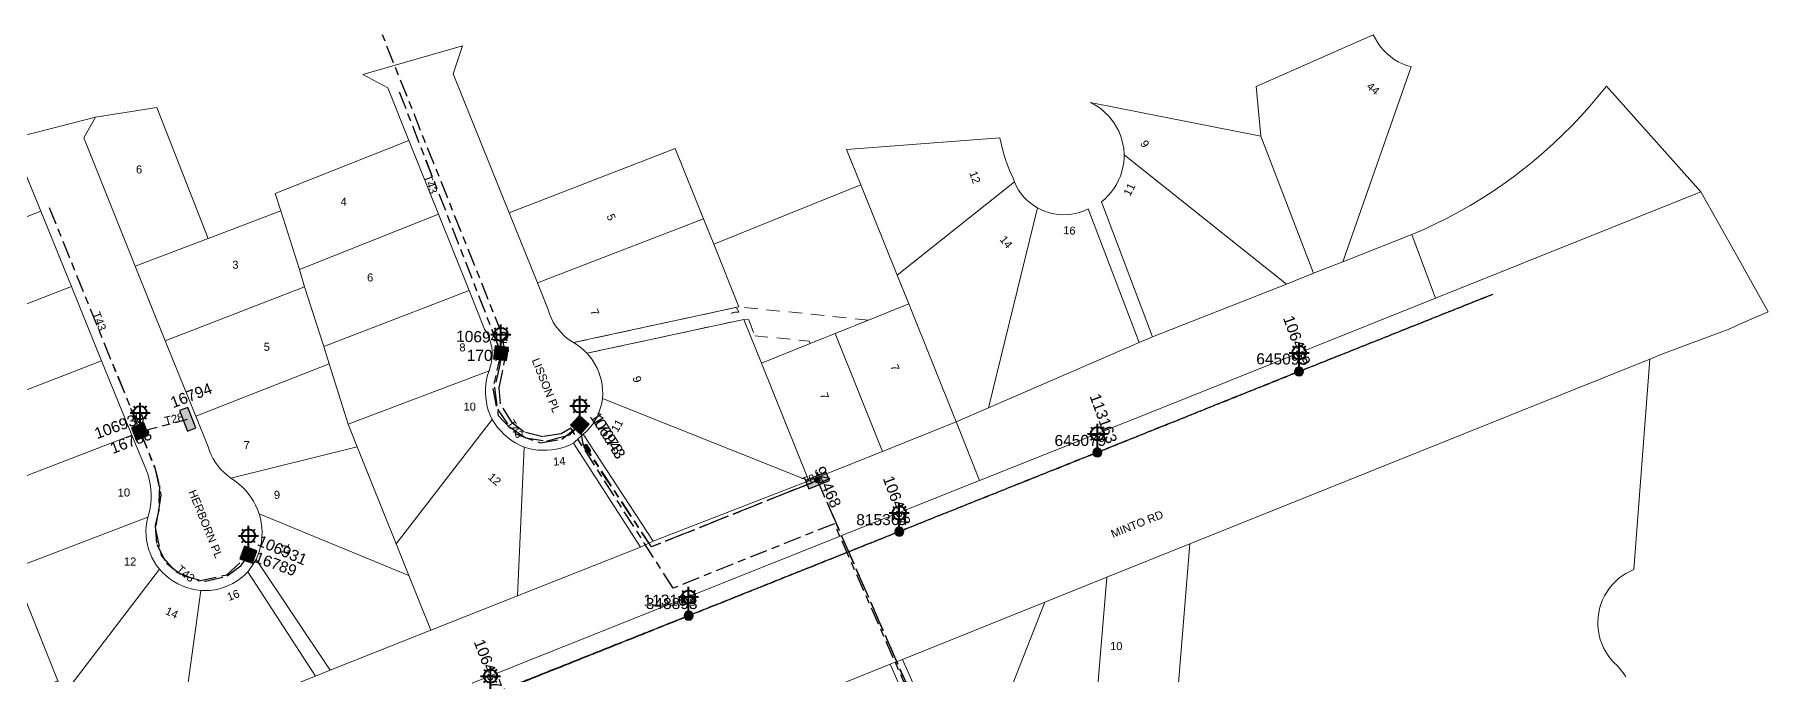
# Model space of a CAD drawing. Header units: metres. Extents: x 300457 to 302353, y 6232868 to 6234686.
# Drawn here: x 301957.3 to 302347.3, y 6233793.1 to 6233937 of the extents above; entities that cross this region are included whole.
import ezdxf
from ezdxf.enums import TextEntityAlignment as Align

# ---------------------------------------------------------------- set-up
doc = ezdxf.new("R2010")
doc.units = ezdxf.units.M
for name, pattern in [('Cable Exist OH', [1, 1, 0]), ('Cable Exist UG', [8.2, 4, -1.2, 1.8, -1.2]), ('Dash', [5, 3, -2])]:
    doc.linetypes.add(name, pattern=pattern)
doc.layers.get('0').update_dxf_attribs({"color": 6})
for name, color, linetype, lineweight in [('Cadastre Buildings_SP_EXT', 9, 'Continuous', 5), ('Cadastre Easements_SP_EXT', 9, 'Continuous', 5), ('Cadastre Land Parcels_SP_EXT', 9, 'Continuous', 5), ('Cadastre Roads_SP_EXT', 9, 'Continuous', 5)]:
    doc.layers.add(name, color=color, linetype=linetype, lineweight=lineweight)
for name, color, linetype in [('Equip_SL_EXT', 7, 'Continuous'), ('Equip_SP_SL_EXT', 7, 'Continuous'), ('Mains_HV_EXT', 7, 'Continuous'), ('Mains_LV_EXT', 7, 'Continuous'), ('Mains_SL_EXT', 7, 'Continuous'), ('SupportsOH_SP_TR_HV_LV_SL_EXT', 7, 'Continuous'), ('SupportsUG_SP_LV_EXT', 7, 'Continuous'), ('SupportsUG_SP_LV_SL_EXT', 7, 'Continuous')]:
    doc.layers.add(name, color=color, linetype=linetype)
doc.styles.add('COLUMN_LABEL', font='arial.ttf')
doc.styles.add('iecARIAL', font='arial.ttf', dxfattribs={"height": 2})
doc.styles.add('POLE_LABEL', font='arial.ttf')
doc.styles.get("Standard").update_dxf_attribs({"font": 'arial.ttf'})

# ---------------------------------------------------------------- blocks, each defined once
blk = doc.blocks.new('COLUMN_EXT')
blk.add_hatch(color=256).paths.add_polyline_path([(-1.49, 1.48), (-1.49, -1.49), (1.48, -1.49), (1.48, 1.48)])
blk.add_lwpolyline([(-1.49, -1.49), (1.48, -1.49), (1.48, 1.48), (-1.49, 1.48)], close=True)
for tag, height, style, flags, p in [('STRUCTURE_PLANT_NUMBER', 0.2, 'POLE_LABEL', 9, (1.81, 0.03)), ('ASSET_NUM', 2.5, 'COLUMN_LABEL', 8, (2, 2)), ('STREET_CODE', 0.2, 'COLUMN_LABEL', 9, (1.81, -0.2))]:
    blk.add_attdef(tag, text='', height=height, dxfattribs=dict(style=style, flags=flags)).set_placement(p, align=Align.MIDDLE_LEFT)
at = {"flags": 1}
blk.add_attdef('Z', (1.81, -2.35), '', height=0.2, dxfattribs=at)
at = {"flags": 9}
for tag, p in [('COLUMN_TYPE', (1.81, -0.4)), ('OWNED_BY', (1.81, -0.6)), ('STATE', (1.81, -0.8)), ('USAGE', (1.81, -1)), ('STREETNAME', (1.81, -1.6)), ('SUBURB', (1.81, -1.8)), ('LEGEND', (1.81, -1.2)), ('LOCATION', (1.81, -1.4)), ('NOTES', (1.81, -2))]:
    blk.add_attdef(tag, text='', height=0.2, dxfattribs=at).set_placement(p, align=Align.MIDDLE_LEFT)
blk = doc.blocks.new('PILLAR_EXT')
blk.add_hatch(color=256).paths.add_polyline_path([(-2.475, 0.99), (-2.475, -0.99), (2.475, -0.99), (2.475, 0.99)])
blk.add_lwpolyline([(-2.475, -0.99), (2.475, -0.99), (2.475, 0.99), (-2.475, 0.99)], close=True)
at = {"style": 'iecARIAL', "flags": 8}
blk.add_attdef('ASSET_NUM', (1.5, 3.5), '', height=2.5, dxfattribs=at)
for tag, p, flags in [('OWNED_BY', (0, -0.2), 9), ('STATE', (0, -0.4), 9), ('SUPPORT_TYPE', (0, -0.6), 9), ('STREETNAME', (0, -1.8), 9), ('SUBURB', (0, -2), 1), ('USAGE', (0, -0.8), 9), ('LEGEND', (0, -1), 9), ('LOCATION', (0, -1.2), 9), ('NOTES', (0, -1.4), 9), ('PARENT', (0, -1.6), 9)]:
    blk.add_attdef(tag, p, '', height=0.2, dxfattribs=dict(flags=flags))
blk = doc.blocks.new('SL_LANTERN_EXT')
at = {"lineweight": 40}
for p, q in [((-2.25, 4.22), (2.25, 4.22)), ((-1.46, 5.68), (-1.06, 5.28)), ((0, 1.97), (0, 6.47)), ((1.46, 5.68), (1.06, 5.28)), ((-1.46, 2.76), (-1.06, 3.16)), ((0, 0), (0, 2.72)), ((1.46, 2.76), (1.06, 3.16))]:
    blk.add_line(p, q, dxfattribs=at)
blk.add_circle((0, 4.22), 1.5, dxfattribs=at)
at = {"style": 'iecARIAL', "flags": 8}
blk.add_attdef('ASSET_NUM', (1.5, 1.5), '', height=2.5, dxfattribs=at)
for tag, p, height, flags in [('OPERATING_VOLTAGE', (0.98, -1.65), 0.2, 9), ('ORIENTATION', (0.98, -1.85), 0.2, 9), ('OWNED_BY', (0.98, -2.05), 0.2, 9), ('STATE', (0.98, -2.25), 0.2, 9), ('CONSTRUCTED_VOLTAGE', (0.98, -0.65), 0.2, 9), ('CONTROL_TYPE', (0.98, -0.85), 0.2, 9), ('LANTERN_PURPOSE', (0.98, -1.05), 0.2, 9), ('LANTERN_TYPE', (0.98, -1.25), 0.2, 9), ('NO_PHASES', (0.98, -1.45), 0.2, 9), ('USAGE', (0.98, -2.45), 0.2, 9), ('CEXIST', (0.98, -2.65), 0.2, 9), ('CNEW', (0.98, -2.85), 0.2, 9), ('CNUMBER', (0.98, -3.05), 0.2, 9), ('CREMOVE', (0.98, -3.25), 0.2, 9), ('CREPLACE', (0.98, -3.45), 0.2, 9), ('LKINGHEIGHT', (0.98, -3.65), 0.2, 9), ('LBRACKET', (0.98, -3.85), 0.2, 9), ('LBRACKETVOCAB', (0.98, -4.05), 0.2, 9), ('LNUMBER', (2.18, -3.25), 2.5, 8), ('LCATEGORY', (0.98, -4.25), 0.2, 9), ('LCHARGE1', (0.98, -4.45), 0.2, 9), ('LCHARGE1PERCENT', (0.98, -4.65), 0.2, 9), ('LCHARGE2', (0.98, -4.85), 0.2, 9), ('LCHARGE2PERCENT', (0.98, -5.05), 0.2, 9), ('LCHARGE3', (0.98, -5.25), 0.2, 9), ('LCHARGE3PERCENT', (0.98, -5.45), 0.2, 9), ('LEXIST', (0.98, -5.65), 0.2, 9), ('LLAMP', (0.98, -5.85), 0.2, 9), ('LLAMPVOCAB', (0.98, -6.05), 0.2, 9), ('LMAST', (0.98, -6.25), 0.2, 9), ('LMASTVOCAB', (0.98, -6.45), 0.2, 9), ('LNEW', (0.98, -6.65), 0.2, 9), ('LANTNUMBER', (0.98, -6.85), 0.2, 9), ('LOUTREACH', (0.98, -7.25), 0.2, 9), ('LOUTREACHVOCAB', (0.98, -7.45), 0.2, 9), ('LRATECODE', (0.98, -7.65), 0.2, 9), ('LREMOVE', (0.98, -7.85), 0.2, 9), ('STREETNAME', (0.98, -9.25), 0.2, 9), ('SUBURB', (0.98, -9.45), 0.2, 1), ('LREPLACE', (0.98, -8.05), 0.2, 9), ('LTYPE', (0.98, -8.25), 0.2, 9), ('LTYPEVOCAB', (0.98, -8.45), 0.2, 9), ('LEGEND', (0.98, -8.65), 0.2, 9), ('LOCATION', (0.98, -8.85), 0.2, 9), ('NOTES', (0.98, -9.05), 0.2, 9)]:
    blk.add_attdef(tag, p, '', height=height, dxfattribs=dict(flags=flags))
blk = doc.blocks.new('POLE_EXT')
blk.add_hatch(color=256).paths.add_polyline_path([(-1, 0, 1), (1, 0, 1)])
blk.add_lwpolyline([(-1, 0, 1), (1, 0, 1)], format="xyb", close=True)
for tag, height, flags, p in [('pNumber', 2.5, 8, (-17.84, 2.07)), ('OWNED_BY', 0.2, 9, (1.35, -0.4)), ('SPECIAL_USE', 0.2, 9, (1.35, -0.8)), ('STATE', 0.2, 9, (1.35, -1)), ('cLV', 0.2, 9, (1.35, -1.4)), ('hDepth', 0.2, 9, (1.35, -1.6)), ('hDia', 0.2, 9, (1.35, -1.8)), ('cHV', 0.2, 9, (1.35, -2)), ('cLinedev', 0.2, 9, (1.35, -3.4)), ('pExisting', 0.2, 9, (1.35, -3.8)), ('PARENT', 0.2, 9, (1.35, -0.6)), ('USAGE', 0.2, 9, (1.35, -1.2)), ('LBRACKET', 0.2, 9, (1.35, -2.2)), ('LExisting', 0.2, 9, (1.35, -2.4)), ('LANTNUMBER', 0.2, 9, (1.35, -2.6)), ('LOther', 0.2, 9, (1.35, -2.8)), ('LRemove', 0.2, 9, (1.35, -3)), ('LEGEND', 0.2, 9, (1.35, -3.2)), ('LOCATION', 0.2, 9, (1.35, -3.6)), ('pFooting', 0.2, 9, (1.35, -4.4)), ('pNew', 0.2, 9, (1.35, -4.6)), ('pRelocate', 0.2, 9, (1.35, -5)), ('pRemove', 0.2, 9, (1.35, -5.2)), ('pReplace', 0.2, 9, (1.35, -5.4)), ('pStay', 0.2, 9, (1.35, -5.6)), ('pType', 0.2, 9, (1.35, -5.8)), ('cspan', 0.2, 9, (1.35, -6)), ('STREETNAME', 0.2, 9, (1.35, -6.2)), ('SUBURB', 0.2, 9, (1.35, -6.4)), ('OPERATED_BY', 0.2, 9, (1.36, -7.01)), ('PFNUMBER', 0.2, 9, (1.35, -4)), ('NEWPFNUMBER', 0.2, 9, (1.35, -4.2)), ('NOTES', 0.2, 9, (1.35, -6.6)), ('MAINTAINED_BY', 0.2, 9, (1.36, -6.81))]:
    blk.add_attdef(tag, text='', height=height, dxfattribs=dict(flags=flags)).set_placement(p, align=Align.MIDDLE_LEFT)
at = {"style": 'POLE_LABEL'}
for tag, height, flags, p in [('STRUCTURE_PLANT_NUMBER', 0.2, 9, (1.35, 0.03)), ('ASSET_NUM', 2.5, 8, (2, 2)), ('STREET_CODE', 0.2, 9, (1.35, -0.2))]:
    blk.add_attdef(tag, text='', height=height, dxfattribs=dict(at, flags=flags)).set_placement(p, align=Align.MIDDLE_LEFT)
at = {"flags": 1}
blk.add_attdef('Z', (1.35, -7.33), '', height=0.2, dxfattribs=at)
blk = doc.blocks.new('SL_STJ_EXT')
h = blk.add_hatch(color=256)
edge = h.paths.add_edge_path()
edge.add_ellipse((-0.59, 0.13), major_axis=(0.226, 0.226), ratio=1, start_angle=45, end_angle=135)
edge.add_line((-0.91, 0.13), (-0.91, -0.13))
edge.add_ellipse((-0.59, -0.13), major_axis=(0.226, 0.226), ratio=1, start_angle=135, end_angle=225)
edge.add_line((-0.59, -0.45), (0.59, -0.45))
edge.add_ellipse((0.59, -0.13), major_axis=(-0.226, 0.226), ratio=1, start_angle=135, end_angle=225)
edge.add_line((0.91, -0.13), (0.91, 0.13))
edge.add_ellipse((0.59, 0.13), major_axis=(-0.226, 0.226), ratio=1, start_angle=225, end_angle=315)
edge.add_line((0.59, 0.45), (-0.59, 0.45))
blk.add_lwpolyline([(-0.91, 0.13), (-0.91, -0.13, 0.414214), (-0.59, -0.45), (0.59, -0.45, 0.414214), (0.91, -0.13), (0.91, 0.13, 0.414214), (0.59, 0.45), (-0.59, 0.45, 0.414214)], format="xyb", close=True)
at = {"flags": 1}
blk.add_attdef('Z', (0, 0), '', height=0.2, dxfattribs=at)
at = {"flags": 9}
for tag, p in [('ORIENTATION', (0, 0)), ('USAGE', (0, -0.2)), ('LEGEND', (0, -0.4)), ('NOTES', (0, -0.6))]:
    blk.add_attdef(tag, text='', height=0.2, dxfattribs=at).set_placement(p, align=Align.MIDDLE_LEFT)
blk = doc.blocks.new('CONNECTOR_NODE_EXT')
h = blk.add_hatch(color=256)
edge = h.paths.add_edge_path()
edge.add_arc((0, 0), 0.5, 0, 360)
blk.add_circle((0, 0), 0.5)
at = {"flags": 1}
blk.add_attdef('Z', (0, 0), '', height=0.2, dxfattribs=at)
at = {"flags": 9}
for tag, p in [('CONNECTOR_TYPE', (0, 0)), ('CONSTRUCTED_VOLTAGE', (0, -0.2)), ('OPERATING_VOLTAGE', (0, -0.6)), ('ORIENTATION', (0, -0.8)), ('SUBTYPE', (0, -1)), ('NO_PHASES', (0, -0.4)), ('USAGE', (0, -1.2)), ('NOTES', (0, -1.4))]:
    blk.add_attdef(tag, text='', height=0.2, dxfattribs=at).set_placement(p, align=Align.MIDDLE_LEFT)

msp = doc.modelspace()

# ---------------------------------------------------------------- linework, layer by layer
at = {"layer": 'Cadastre Buildings_SP_EXT', "linetype": 'Continuous'}
msp.add_lwpolyline([(302315.24, 6233792.52), (302314.65, 6233793.42), (302313.99, 6233794.28), (302313.27, 6233795.09), (302312.54, 6233795.79), (302311.88, 6233796.54), (302311.27, 6233797.34), (302310.72, 6233798.19), (302310.25, 6233799.08), (302309.84, 6233800), (302309.51, 6233800.95), (302309.25, 6233801.93), (302309.07, 6233802.92), (302308.97, 6233803.92), (302308.95, 6233804.93), (302309.01, 6233805.94), (302309.14, 6233806.93), (302309.36, 6233807.92), (302309.64, 6233808.88), (302310.01, 6233809.82), (302310.44, 6233810.73), (302310.95, 6233811.6), (302311.52, 6233812.43), (302312.16, 6233813.22), (302312.85, 6233813.94), (302313.6, 6233814.62), (302314.4, 6233815.23), (302315.25, 6233815.78), (302316.13, 6233816.26), (302317.06, 6233816.66), (302317.06, 6233816.66), (302320.68, 6233863.99), (302217.17, 6233822.44), (302214.6, 6233791.13)], dxfattribs=at)
at = {"layer": 'Cadastre Easements_SP_EXT', "linetype": 'Dash'}
msp.add_lwpolyline([(302144.85, 6233872.77), (302115.72, 6233875.77), (302078.54, 6233867.72), (302078.92, 6233867.49), (302079.64, 6233867.02), (302080.32, 6233866.5), (302080.96, 6233865.94), (302081.56, 6233865.31), (302116.85, 6233872.95), (302117.98, 6233872.84), (302119.29, 6233869.24), (302131.56, 6233868.08), (302131.76, 6233867.51), (302137.37, 6233869.76), (302144.85, 6233872.77)], close=True, dxfattribs=at)
at = {"layer": 'Cadastre Land Parcels_SP_EXT', "linetype": 'Continuous'}
for points in [[(302266.96, 6233929.74), (302265.97, 6233930.05), (302264.99, 6233930.44), (302264.05, 6233930.9), (302263.15, 6233931.44), (302262.29, 6233932.06), (302261.49, 6233932.74), (302260.74, 6233933.48), (302260.06, 6233934.28), (302259.45, 6233935.14), (302258.9, 6233936.04), (302258.42, 6233936.99), (302232.1, 6233925.3), (302233.11, 6233914.13), (302245.01, 6233883.35), (302251.57, 6233885.9), (302266.96, 6233929.74)], [(302332.09, 6233901.64), (302310.89, 6233925.41), (302309.05, 6233923.12), (302307.15, 6233920.89), (302305.2, 6233918.71), (302303.18, 6233916.58), (302301.11, 6233914.51), (302298.99, 6233912.49), (302296.81, 6233910.53), (302294.58, 6233908.64), (302292.3, 6233906.8), (302290.98, 6233905.79), (302289.97, 6233905.02), (302287.6, 6233903.31), (302285.18, 6233901.66), (302282.71, 6233900.08), (302280.2, 6233898.56), (302277.65, 6233897.11), (302275.07, 6233895.74), (302272.45, 6233894.43), (302269.79, 6233893.19), (302267.1, 6233892.02), (302272.4, 6233877.71), (302332.09, 6233901.64)], [(301996.37, 6233891.16), (301984.83, 6233920.61), (301970.98, 6233918.43), (301968.37, 6233913.78), (301979.95, 6233884.91), (301996.37, 6233891.16)], [(302233.11, 6233914.13), (302194.72, 6233921.75), (302195.64, 6233921.26), (302196.52, 6233920.72), (302197.36, 6233920.12), (302198.14, 6233919.44), (302198.87, 6233918.71), (302199.55, 6233917.93), (302200.16, 6233917.09), (302200.7, 6233916.21), (302201.17, 6233915.29), (302201.57, 6233914.33), (302201.89, 6233913.35), (302202.13, 6233912.34), (302202.29, 6233911.32), (302202.38, 6233910.29), (302202.38, 6233909.93), (302238.9, 6233880.9), (302245.01, 6233883.35), (302233.11, 6233914.13)], [(302048.14, 6233896.63), (302041.5, 6233913.21), (302011.43, 6233901.29), (302012.69, 6233897.39), (302016.88, 6233884.16), (302048.14, 6233896.63)], [(302177.72, 6233903.89), (302177.44, 6233904.68), (302176.78, 6233906.14), (302176.18, 6233907.62), (302175.65, 6233909.13), (302175.19, 6233910.66), (302174.79, 6233912.21), (302174.45, 6233913.76), (302139.97, 6233911.17), (302143.18, 6233903.2), (302151.33, 6233882.92), (302177.72, 6233903.89)], [(301958.7, 6233897.27), (301953.54, 6233909.98), (301947.89, 6233912.57), (301918.59, 6233901.1), (301925.32, 6233884.32), (301958.7, 6233897.27)], [(302107.78, 6233895.54), (302101.41, 6233911.39), (302064.05, 6233896.89), (302070.43, 6233881.16), (302107.78, 6233895.54)], [(302238.9, 6233880.9), (302202.38, 6233909.93), (302202.38, 6233909.25), (302202.29, 6233908.22), (302202.12, 6233907.19), (302201.87, 6233906.18), (302201.55, 6233905.19), (302201.15, 6233904.23), (302200.67, 6233903.31), (302200.12, 6233902.43), (302199.51, 6233901.59), (302198.83, 6233900.8), (302198.09, 6233900.07), (302197.3, 6233899.4), (302208.79, 6233869.01), (302238.9, 6233880.9)], [(302144.85, 6233872.77), (302153.94, 6233876.42), (302151.33, 6233882.92), (302143.18, 6233903.2), (302126.62, 6233896.54), (302110.06, 6233889.88), (302115.73, 6233875.77), (302078.54, 6233867.72), (302078.92, 6233867.49), (302079.64, 6233867.02), (302080.32, 6233866.5), (302080.96, 6233865.94), (302081.56, 6233865.31), (302116.85, 6233872.95), (302120.81, 6233863.11), (302131.76, 6233867.51), (302137.37, 6233869.76), (302144.85, 6233872.77)], [(302182.88, 6233898.05), (302182.05, 6233898.56), (302181.25, 6233899.13), (302180.51, 6233899.76), (302179.83, 6233900.46), (302179.2, 6233901.22), (302178.65, 6233902.02), (302178.17, 6233902.87), (302177.77, 6233903.77), (302177.72, 6233903.89), (302151.33, 6233882.92), (302153.94, 6233876.42), (302164.59, 6233849.9), (302171.88, 6233853.06), (302182.88, 6233898.05)], [(301965.61, 6233880.32), (301958.7, 6233897.27), (301925.32, 6233884.32), (301926.03, 6233882.62), (301932.13, 6233867.37), (301935.8, 6233868.79), (301965.61, 6233880.32)], [(302016.88, 6233884.16), (302012.69, 6233897.39), (301996.37, 6233891.16), (301979.95, 6233884.91), (301986.68, 6233868.13), (302018.05, 6233880.28), (302016.88, 6233884.16)], [(302194.33, 6233897.79), (302193.43, 6233897.38), (302192.5, 6233897.04), (302191.54, 6233896.78), (302190.56, 6233896.6), (302189.57, 6233896.5), (302188.58, 6233896.48), (302187.59, 6233896.55), (302186.6, 6233896.69), (302185.64, 6233896.92), (302184.69, 6233897.22), (302183.77, 6233897.61), (302182.88, 6233898.05), (302171.88, 6233853.06), (302205.8, 6233867.73), (302194.33, 6233897.79)], [(302055.06, 6233879.45), (302048.14, 6233896.63), (302016.88, 6233884.16), (302018.05, 6233880.28), (302022.33, 6233866.85), (302055.06, 6233879.45)], [(302110.06, 6233889.88), (302107.78, 6233895.54), (302070.43, 6233881.16), (302072.84, 6233875.18), (302073.14, 6233874.21), (302073.52, 6233873.26), (302073.98, 6233872.35), (302074.51, 6233871.48), (302075.12, 6233870.66), (302075.79, 6233869.89), (302076.52, 6233869.17), (302077.31, 6233868.53), (302078.15, 6233867.95), (302078.54, 6233867.72), (302115.73, 6233875.77), (302110.06, 6233889.88)], [(302272.4, 6233877.71), (302267.1, 6233892.02), (302251.57, 6233885.9), (302245.01, 6233883.35), (302238.9, 6233880.9), (302208.79, 6233869.01), (302205.8, 6233867.73), (302171.88, 6233853.06), (302164.59, 6233849.9), (302164.8, 6233849.39), (302169.89, 6233836.72), (302210.69, 6233852.98), (302272.4, 6233877.71)], [(301972.36, 6233863.64), (301965.61, 6233880.32), (301935.8, 6233868.79), (301932.13, 6233867.37), (301932.67, 6233866.09), (301938.86, 6233850.68), (301972.36, 6233863.64)], [(302022.33, 6233866.85), (302018.05, 6233880.28), (301986.68, 6233868.13), (301993.59, 6233851.14), (302023.57, 6233862.97), (302022.33, 6233866.85)], [(302059.52, 6233861.34), (302059.81, 6233862.18), (302060.03, 6233863.05), (302060.17, 6233863.93), (302060.23, 6233864.81), (302060.22, 6233865.71), (302060.12, 6233866.59), (302059.96, 6233867.47), (302059.71, 6233868.32), (302059.39, 6233869.16), (302059, 6233869.96), (302058.54, 6233870.72), (302055.06, 6233879.45), (302022.33, 6233866.85), (302023.57, 6233862.97), (302027.85, 6233849.39), (302059.52, 6233861.34)], [(302164.59, 6233849.9), (302153.94, 6233876.42), (302144.85, 6233872.77), (302137.37, 6233869.76), (302148.03, 6233843.25), (302164.59, 6233849.9)], [(302120.81, 6233863.11), (302116.85, 6233872.95), (302081.56, 6233865.31), (302082.22, 6233864.56), (302082.82, 6233863.75), (302083.36, 6233862.9), (302083.83, 6233862), (302084.23, 6233861.08), (302084.55, 6233860.12), (302084.8, 6233859.14), (302084.98, 6233858.15), (302085.08, 6233857.15), (302085.1, 6233856.14), (302085.03, 6233855.13), (302131.47, 6233836.6), (302120.81, 6233863.11)], [(302148.03, 6233843.25), (302137.37, 6233869.76), (302131.76, 6233867.51), (302120.81, 6233863.11), (302131.47, 6233836.6), (302148.03, 6233843.25)], [(301979.18, 6233846.87), (301972.36, 6233863.64), (301938.86, 6233850.68), (301939.49, 6233849.11), (301945.57, 6233834.02), (301979.18, 6233846.87)], [(302027.85, 6233849.39), (302023.57, 6233862.97), (301993.59, 6233851.14), (301996.34, 6233844.3), (301996.66, 6233843.36), (301997.04, 6233842.46), (301997.5, 6233841.58), (301998.02, 6233840.74), (301998.59, 6233839.94), (301999.23, 6233839.19), (301999.92, 6233838.49), (302000.67, 6233837.84), (302001.44, 6233837.25), (302029.87, 6233844.31), (302027.85, 6233849.39)], [(302060.25, 6233850.44), (302059.8, 6233851.37), (302059.43, 6233852.32), (302059.14, 6233853.3), (302058.92, 6233854.3), (302058.77, 6233855.31), (302058.71, 6233856.33), (302058.72, 6233857.35), (302058.81, 6233858.37), (302058.97, 6233859.37), (302059.21, 6233860.37), (302059.52, 6233861.34), (302027.85, 6233849.39), (302029.87, 6233844.31), (302038.66, 6233822.48), (302060.25, 6233850.44)], [(302131.47, 6233836.6), (302085.03, 6233855.13), (302084.88, 6233854.11), (302084.63, 6233853.11), (302084.3, 6233852.13), (302083.89, 6233851.18), (302083.4, 6233850.27), (302082.84, 6233849.4), (302082.2, 6233848.59), (302081.5, 6233847.83), (302080.73, 6233847.14), (302096.46, 6233823.03), (302131.47, 6233836.6)], [(302067.45, 6233844.23), (302066.46, 6233844.65), (302065.51, 6233845.15), (302064.6, 6233845.73), (302063.73, 6233846.37), (302062.91, 6233847.08), (302062.15, 6233847.84), (302061.45, 6233848.66), (302060.81, 6233849.53), (302060.25, 6233850.44), (302038.66, 6233822.48), (302041.52, 6233815.33), (302046.46, 6233803.02), (302065.91, 6233810.74), (302067.45, 6233844.23)], [(302169.89, 6233836.72), (302164.8, 6233849.39), (302164.59, 6233849.9), (302148.03, 6233843.25), (302131.47, 6233836.6), (302096.46, 6233823.03), (302093.62, 6233821.74), (302065.91, 6233810.74), (302046.46, 6233803.02), (302023.76, 6233794.04), (302020.47, 6233792.65), (301990.4, 6233780.93), (301969.99, 6233772.96), (301941.38, 6233761.77), (301936.12, 6233764.5), (301937.94, 6233759.88), (301943.3, 6233746.26), (301978.84, 6233760.44), (302007.07, 6233771.71), (302169.89, 6233836.72)], [(301982.74, 6233828.43), (301983.05, 6233829.45), (301983.29, 6233830.5), (301983.45, 6233831.56), (301983.54, 6233832.63), (301983.54, 6233833.7), (301983.47, 6233834.77), (301983.33, 6233835.84), (301983.1, 6233836.89), (301982.81, 6233837.92), (301982.44, 6233838.92), (301979.18, 6233846.87), (301945.57, 6233834.02), (301947.92, 6233828.14), (301952.44, 6233816.83), (301982.74, 6233828.43)], [(302038.66, 6233822.48), (302029.87, 6233844.31), (302001.44, 6233837.25), (302001.46, 6233837.24), (302002.29, 6233836.71), (302003.12, 6233836.06), (302003.9, 6233835.36), (302004.64, 6233834.61), (302005.32, 6233833.81), (302005.95, 6233832.97), (302006.51, 6233832.08), (302007.02, 6233831.16), (302007.46, 6233830.2), (302007.83, 6233829.21), (302041.52, 6233815.33), (302038.66, 6233822.48)], [(302093.62, 6233821.74), (302078.54, 6233845.13), (302077.61, 6233844.68), (302076.64, 6233844.29), (302075.65, 6233843.98), (302074.64, 6233843.74), (302073.61, 6233843.58), (302072.57, 6233843.49), (302071.53, 6233843.49), (302070.5, 6233843.55), (302069.47, 6233843.7), (302068.45, 6233843.92), (302067.45, 6233844.23), (302065.91, 6233810.74), (302093.62, 6233821.74)], [(301985.38, 6233816.76), (301984.74, 6233817.6), (301984.19, 6233818.46), (301983.7, 6233819.37), (301983.28, 6233820.32), (301982.93, 6233821.29), (301982.67, 6233822.29), (301982.48, 6233823.3), (301982.37, 6233824.33), (301982.34, 6233825.36), (301982.4, 6233826.39), (301982.53, 6233827.42), (301982.74, 6233828.43), (301952.44, 6233816.83), (301954.94, 6233810.58), (301962.52, 6233791.65), (301963.77, 6233788.47), (301985.38, 6233816.76)], [(302041.52, 6233815.33), (302007.83, 6233829.21), (302008.11, 6233828.2), (302008.3, 6233827.16), (302008.42, 6233826.11), (302008.47, 6233825.05), (302008.43, 6233823.99), (302008.32, 6233822.94), (302008.14, 6233821.9), (302007.88, 6233820.88), (302007.54, 6233819.88), (302007.14, 6233818.9), (302023.76, 6233794.04), (302046.46, 6233803.02), (302041.52, 6233815.33)], [(302214.6, 6233791.13), (302217.17, 6233822.44), (302198.49, 6233814.94), (302195.9, 6233783.4), (302181.27, 6233774.62), (302182.09, 6233773.98), (302182.87, 6233773.27), (302183.58, 6233772.51), (302214.6, 6233791.13)], [(301994.66, 6233811.97), (301993.6, 6233812.09), (301992.55, 6233812.31), (301991.52, 6233812.61), (301990.52, 6233812.99), (301989.54, 6233813.45), (301988.61, 6233813.98), (301987.72, 6233814.58), (301986.88, 6233815.25), (301986.1, 6233815.98), (301985.38, 6233816.76), (301963.77, 6233788.47), (301969.99, 6233772.96), (301990.4, 6233780.93), (301994.66, 6233811.97)], [(302020.47, 6233792.65), (302005.29, 6233816.16), (302004.52, 6233815.41), (302003.7, 6233814.72), (302002.83, 6233814.1), (302001.91, 6233813.55), (302000.94, 6233813.07), (301999.95, 6233812.68), (301998.92, 6233812.36), (301997.88, 6233812.14), (301996.81, 6233811.99), (301995.74, 6233811.93), (301994.66, 6233811.97), (301990.4, 6233780.93), (302020.47, 6233792.65)], [(302181.27, 6233774.62), (302195.9, 6233783.4), (302198.49, 6233814.94), (302184.56, 6233809.34), (302171.77, 6233776.86), (302172.76, 6233776.98), (302173.76, 6233777.01), (302174.76, 6233776.97), (302175.75, 6233776.86), (302176.73, 6233776.66), (302177.7, 6233776.4), (302178.64, 6233776.06), (302179.55, 6233775.64), (302180.43, 6233775.16), (302181.27, 6233774.62)], [(301962.52, 6233791.65), (301954.94, 6233810.58), (301922.82, 6233798.04), (301930.27, 6233779.27), (301962.52, 6233791.65)], [(302171.77, 6233776.86), (302184.56, 6233809.34), (302152.52, 6233796.47), (302163.38, 6233771.88), (302164.01, 6233772.65), (302164.71, 6233773.37), (302165.46, 6233774.03), (302166.25, 6233774.64), (302167.09, 6233775.18), (302167.97, 6233775.66), (302168.88, 6233776.07), (302169.82, 6233776.41), (302170.78, 6233776.68), (302171.77, 6233776.86)], [(302161.55, 6233768.58), (302149.73, 6233795.36), (302137.66, 6233790.5), (302136.02, 6233770.56), (302161.81, 6233758.82), (302161.45, 6233759.75), (302161.16, 6233760.71), (302160.94, 6233761.68), (302160.8, 6233762.68), (302160.74, 6233763.67), (302160.75, 6233764.67), (302160.84, 6233765.67), (302161, 6233766.66), (302161.24, 6233767.63), (302161.55, 6233768.58)]]:
    msp.add_lwpolyline(points, close=True, dxfattribs=at)
at = {"layer": 'Cadastre Roads_SP_EXT', "linetype": 'Continuous'}
msp.add_lwpolyline([(302057.67, 6233912.75), (302051.43, 6233928.2), (302053.59, 6233934.45), (302040.53, 6233930.7), (302031.11, 6233928.01), (302036.77, 6233925.01), (302041.5, 6233913.21), (302048.14, 6233896.63), (302055.06, 6233879.45), (302058.54, 6233870.72), (302059, 6233869.96), (302059.39, 6233869.16), (302059.71, 6233868.32), (302059.96, 6233867.47), (302060.12, 6233866.59), (302060.22, 6233865.71), (302060.23, 6233864.81), (302060.17, 6233863.93), (302060.03, 6233863.05), (302059.81, 6233862.18), (302059.52, 6233861.34), (302059.21, 6233860.37), (302058.97, 6233859.37), (302058.81, 6233858.37), (302058.72, 6233857.35), (302058.71, 6233856.33), (302058.77, 6233855.31), (302058.92, 6233854.3), (302059.14, 6233853.3), (302059.43, 6233852.32), (302059.8, 6233851.37), (302060.25, 6233850.44), (302060.81, 6233849.53), (302061.45, 6233848.66), (302062.15, 6233847.84), (302062.91, 6233847.08), (302063.73, 6233846.37), (302064.6, 6233845.73), (302065.51, 6233845.15), (302066.46, 6233844.65), (302067.45, 6233844.23), (302068.45, 6233843.92), (302069.47, 6233843.7), (302070.5, 6233843.55), (302071.53, 6233843.49), (302072.57, 6233843.49), (302073.61, 6233843.58), (302074.64, 6233843.74), (302075.65, 6233843.98), (302076.64, 6233844.29), (302077.61, 6233844.68), (302078.54, 6233845.13), (302079.91, 6233846.39), (302080.73, 6233847.14), (302081.5, 6233847.83), (302082.2, 6233848.59), (302082.84, 6233849.4), (302083.4, 6233850.27), (302083.89, 6233851.18), (302084.3, 6233852.13), (302084.63, 6233853.11), (302084.88, 6233854.11), (302085.03, 6233855.13), (302085.1, 6233856.14), (302085.08, 6233857.15), (302084.98, 6233858.15), (302084.8, 6233859.14), (302084.55, 6233860.12), (302084.23, 6233861.08), (302083.83, 6233862), (302083.36, 6233862.9), (302082.82, 6233863.75), (302082.22, 6233864.56), (302081.56, 6233865.31), (302080.96, 6233865.94), (302080.32, 6233866.5), (302079.64, 6233867.02), (302078.92, 6233867.49), (302078.54, 6233867.72), (302078.15, 6233867.95), (302077.31, 6233868.53), (302076.52, 6233869.17), (302075.79, 6233869.89), (302075.12, 6233870.66), (302074.51, 6233871.48), (302073.98, 6233872.35), (302073.52, 6233873.26), (302073.14, 6233874.21), (302072.84, 6233875.18), (302070.43, 6233881.16), (302064.05, 6233896.89), (302057.67, 6233912.75)], close=True, dxfattribs=at)
for points in [[(301953.54, 6233909.98), (301958.7, 6233897.27), (301965.61, 6233880.32), (301972.36, 6233863.64), (301979.18, 6233846.87), (301982.44, 6233838.92), (301982.81, 6233837.92), (301983.1, 6233836.89), (301983.33, 6233835.84), (301983.47, 6233834.77), (301983.54, 6233833.7), (301983.54, 6233832.63), (301983.45, 6233831.56), (301983.29, 6233830.5), (301983.05, 6233829.45), (301982.74, 6233828.43), (301982.53, 6233827.42), (301982.4, 6233826.39), (301982.34, 6233825.36), (301982.37, 6233824.33), (301982.48, 6233823.3), (301982.67, 6233822.29), (301982.93, 6233821.29), (301983.28, 6233820.32), (301983.7, 6233819.37), (301984.19, 6233818.46), (301984.74, 6233817.6), (301985.38, 6233816.76), (301986.1, 6233815.98), (301986.88, 6233815.25), (301987.72, 6233814.58), (301988.61, 6233813.98), (301989.54, 6233813.45), (301990.52, 6233812.99), (301991.52, 6233812.61), (301992.55, 6233812.31), (301993.6, 6233812.09), (301994.66, 6233811.97), (301995.74, 6233811.93), (301996.81, 6233811.99), (301997.88, 6233812.14), (301998.92, 6233812.36), (301999.95, 6233812.68), (302000.94, 6233813.07), (302001.91, 6233813.55), (302002.83, 6233814.1), (302003.7, 6233814.72), (302004.52, 6233815.41), (302005.29, 6233816.16), (302005.98, 6233817.19), (302007.14, 6233818.9), (302007.54, 6233819.88), (302007.88, 6233820.88), (302008.14, 6233821.9), (302008.32, 6233822.94), (302008.43, 6233823.99), (302008.47, 6233825.05), (302008.42, 6233826.11), (302008.3, 6233827.16), (302008.11, 6233828.2), (302007.83, 6233829.21), (302007.46, 6233830.2), (302007.02, 6233831.16), (302006.51, 6233832.08), (302005.95, 6233832.97), (302005.32, 6233833.81), (302004.64, 6233834.61), (302003.9, 6233835.36), (302003.12, 6233836.06), (302002.29, 6233836.71), (302001.46, 6233837.24), (302001.44, 6233837.25), (302000.67, 6233837.84), (301999.92, 6233838.49), (301999.23, 6233839.19), (301998.59, 6233839.94), (301998.02, 6233840.74), (301997.5, 6233841.58), (301997.04, 6233842.46), (301996.66, 6233843.36), (301996.34, 6233844.3), (301993.59, 6233851.14), (301986.68, 6233868.13), (301979.95, 6233884.91), (301979.95, 6233884.91), (301968.37, 6233913.78), (301970.98, 6233918.43), (301957.54, 6233915.02), (301947.89, 6233912.57)], [(302137.66, 6233790.5), (302149.73, 6233795.36), (302151.24, 6233795.96), (302152.52, 6233796.47), (302184.56, 6233809.34), (302198.49, 6233814.94), (302217.17, 6233822.44), (302320.68, 6233863.99), (302323.94, 6233865.33), (302329.56, 6233867.44), (302338.26, 6233870.69), (302341.72, 6233872.21), (302347.3, 6233874.64), (302347.3, 6233874.64), (302340.05, 6233887.51), (302332.09, 6233901.64), (302272.4, 6233877.71), (302210.69, 6233852.98), (302169.89, 6233836.72), (302007.07, 6233771.71)]]:
    msp.add_lwpolyline(points, dxfattribs=at)
at = {"layer": 'Mains_HV_EXT', "linetype": 'Cable Exist UG'}
msp.add_lwpolyline([(302167.99, 6233688.95), (302166.5, 6233725.87), (302168.69, 6233754.26), (302164.5, 6233758.68), (302163.74, 6233764.05), (302163.67, 6233766.82), (302137.2, 6233826.99), (302100.93, 6233812.5), (302077.96, 6233848.44), (302075.74, 6233847.23), (302071.63, 6233846.55), (302067.43, 6233847.6), (302064.83, 6233849.61), (302062.14, 6233853.93), (302061.83, 6233857.58), (302063.21, 6233864.57), (302062.4, 6233869.77), (302035.54, 6233936.98)], dxfattribs=at)
at = {"layer": 'Mains_HV_EXT', "linetype": 'Cable Exist OH'}
msp.add_lwpolyline([(301668.19, 6233630.61), (301922.27, 6233732.89), (301941.09, 6233741.12), (301990.95, 6233761.03), (302024.56, 6233774.37), (302059.85, 6233788.47), (302104.43, 6233806.28), (302244.15, 6233862.19), (302285.41, 6233878.65)], dxfattribs=at)
at = {"layer": 'Mains_LV_EXT', "linetype": 'Cable Exist UG'}
for points in [[(302039.32, 6233924.13), (302060.1, 6233870.75)], [(301960.55, 6233898.12), (301978.89, 6233853)], [(302060.1, 6233870.75), (302062.21, 6233865.35)], [(302062.21, 6233865.35), (302061.99, 6233862.74), (302060.73, 6233857.53), (302061.43, 6233852.78), (302064.1, 6233848.79), (302067.73, 6233846.31), (302072.44, 6233845.56), (302075.09, 6233846.28)], [(301978.89, 6233853), (301981.03, 6233847.72)], [(301981.03, 6233847.72), (301991.73, 6233850.48)], [(301981.03, 6233847.72), (301984.24, 6233839.89), (301985.39, 6233835.57), (301985.21, 6233830.03), (301984.43, 6233826.6), (301984.76, 6233822.3), (301986.95, 6233818.1), (301990.47, 6233815.32), (301995.73, 6233814.02), (302000.63, 6233815.24), (302003.8, 6233817.59), (302005.4, 6233820.01)], [(302075.09, 6233846.28), (302077.67, 6233846.99), (302079.96, 6233849.24)], [(302128.5, 6233834.73), (302096.06, 6233821.76), (302080.67, 6233844.94), (302079.96, 6233849.24)], [(302128.5, 6233834.73), (302133.41, 6233836.69)], [(302166.63, 6233755.53), (302164.52, 6233758.03), (302162.88, 6233762.34), (302162.81, 6233765.45), (302163.5, 6233768.05), (302133.41, 6233836.69)]]:
    msp.add_lwpolyline(points, dxfattribs=at)
at = {"layer": 'Mains_SL_EXT', "linetype": 'Cable Exist UG'}
for points in [[(302039.32, 6233924.13), (302062.21, 6233865.35)], [(301960.55, 6233898.12), (301981.03, 6233847.72)], [(302062.21, 6233865.35), (302060.35, 6233857.35), (302061.6, 6233851.29), (302065.62, 6233847.15), (302071.07, 6233845.18), (302075.91, 6233845.98), (302079.96, 6233849.24)], [(301981.03, 6233847.72), (301984.4, 6233839.3), (301985.72, 6233833.45), (301984.46, 6233825.76), (301985.78, 6233819.82), (301989.04, 6233816.14), (301994.26, 6233814.13), (302000.52, 6233815.48), (302005.4, 6233820.01)], [(302133.41, 6233836.7), (302096.06, 6233821.76), (302081.59, 6233843.87)], [(302133.41, 6233836.7), (302168.51, 6233756.26)]]:
    msp.add_lwpolyline(points, dxfattribs=at)
at = {"layer": 'Mains_SL_EXT', "linetype": 'Cable Exist OH'}
for points in [[(302241.75, 6233861.23), (302285.41, 6233878.65)], [(302241.75, 6233861.23), (302196.38, 6233842.99)], [(302196.38, 6233842.99), (302151.8, 6233825.2)], [(302151.8, 6233825.2), (302104.43, 6233806.28)], [(302104.43, 6233806.28), (302059.98, 6233788.59)]]:
    msp.add_lwpolyline(points, dxfattribs=at)

# ---------------------------------------------------------------- block references
at = {"layer": 'Equip_SL_EXT', "rotation": 121.9952417619729}
msp.add_blockref('SL_STJ_EXT', (302081.59, 6233843.87), dxfattribs=at)
at = {"layer": 'Equip_SL_EXT'}
msp.add_blockref('CONNECTOR_NODE_EXT', (302133.41, 6233836.7), dxfattribs=at)
at = {"layer": 'Equip_SP_SL_EXT'}
ref = msp.add_blockref('SL_LANTERN_EXT', (302062.21, 6233865.35), dxfattribs=at)
ref.add_attrib('ASSET_NUM', '106942', dxfattribs={"layer": '0', "height": 2.5, "rotation": 358.3907, "style": 'iecARIAL'}).set_placement((302063.71, 6233866.85), align=Align.BOTTOM_RIGHT)
ref = msp.add_blockref('SL_LANTERN_EXT', (302241.75, 6233861.23), dxfattribs=at)
ref.add_attrib('ASSET_NUM', '106439', dxfattribs={"layer": '0', "height": 2.5, "rotation": 289.9412, "style": 'iecARIAL'}).set_placement((302243.25, 6233862.73), align=Align.MIDDLE_RIGHT)
ref = msp.add_blockref('SL_LANTERN_EXT', (302079.96, 6233849.24), dxfattribs=at)
ref.add_attrib('ASSET_NUM', '106943', dxfattribs={"layer": '0', "height": 2.5, "rotation": 302.0682, "style": 'iecARIAL'}).set_placement((302081.46, 6233850.74), align=Align.BOTTOM_LEFT)
ref = msp.add_blockref('SL_LANTERN_EXT', (302196.38, 6233842.99), dxfattribs=at)
ref.add_attrib('ASSET_NUM', '113163', dxfattribs={"layer": '0', "height": 2.5, "rotation": 290.0502, "style": 'iecARIAL'}).set_placement((302197.88, 6233844.49), align=Align.BOTTOM_RIGHT)
ref = msp.add_blockref('SL_LANTERN_EXT', (301981.03, 6233847.72), dxfattribs=at)
ref.add_attrib('ASSET_NUM', '106930', dxfattribs={"layer": '0', "height": 2.5, "rotation": 19.8225, "style": 'iecARIAL'}).set_placement((301982.53, 6233849.23), align=Align.BOTTOM_RIGHT)
ref = msp.add_blockref('SL_LANTERN_EXT', (302151.8, 6233825.2), dxfattribs=at)
ref.add_attrib('ASSET_NUM', '106438', dxfattribs={"layer": '0', "height": 2.5, "rotation": 290.4053, "style": 'iecARIAL'}).set_placement((302153.3, 6233826.7), align=Align.MIDDLE_RIGHT)
ref = msp.add_blockref('SL_LANTERN_EXT', (302005.4, 6233820.01), dxfattribs=at)
ref.add_attrib('ASSET_NUM', '106931', dxfattribs={"layer": '0', "height": 2.5, "rotation": 336.4841, "style": 'iecARIAL'}).set_placement((302006.9, 6233821.51), align=Align.BOTTOM_LEFT)
ref = msp.add_blockref('SL_LANTERN_EXT', (302104.43, 6233806.28), dxfattribs=at)
ref.add_attrib('ASSET_NUM', '113162', dxfattribs={"layer": '0', "height": 2.5, "rotation": 359.9885, "style": 'iecARIAL'}).set_placement((302105.93, 6233807.78), align=Align.BOTTOM_RIGHT)
ref = msp.add_blockref('SL_LANTERN_EXT', (302059.85, 6233788.47), dxfattribs=at)
ref.add_attrib('ASSET_NUM', '106437', dxfattribs={"layer": '0', "height": 2.5, "rotation": 290.7692, "style": 'iecARIAL'}).set_placement((302061.35, 6233789.97), align=Align.MIDDLE_RIGHT)
at = {"layer": 'SupportsOH_SP_TR_HV_LV_SL_EXT'}
ref = msp.add_blockref('POLE_EXT', (302241.75, 6233861.23), dxfattribs=dict(at, rotation=359.5604231417483))
ref.add_attrib('ASSET_NUM', '645095', dxfattribs={"layer": '0', "height": 2.5, "rotation": 359.4589, "style": 'POLE_LABEL'}).set_placement((302243.75, 6233861.98), align=Align.BOTTOM_RIGHT)
ref = msp.add_blockref('POLE_EXT', (302196.38, 6233842.99), dxfattribs=dict(at, rotation=0.1561628301617617))
ref.add_attrib('ASSET_NUM', '645079', dxfattribs={"layer": '0', "height": 2.5, "rotation": 0.2599, "style": 'POLE_LABEL'}).set_placement((302198.39, 6233843.74), align=Align.BOTTOM_RIGHT)
ref = msp.add_blockref('POLE_EXT', (302151.8, 6233825.2), dxfattribs=dict(at, rotation=0.1367549244434514))
ref.add_attrib('ASSET_NUM', '815364', dxfattribs={"layer": '0', "height": 2.5, "rotation": 0.4571, "style": 'POLE_LABEL'}).set_placement((302153.8, 6233825.95), align=Align.BOTTOM_RIGHT)
ref = msp.add_blockref('POLE_EXT', (302104.43, 6233806.28), dxfattribs=at)
ref.add_attrib('ASSET_NUM', '348893', dxfattribs={"layer": '0', "height": 2.5, "style": 'POLE_LABEL'}).set_placement((302106.43, 6233807.03), align=Align.BOTTOM_RIGHT)
at = {"layer": 'SupportsUG_SP_LV_EXT'}
ref = msp.add_blockref('PILLAR_EXT', (301991.73, 6233850.48), dxfattribs=dict(at, rotation=110.9167844832326))
ref.add_attrib('ASSET_NUM', '16794', dxfattribs={"layer": '0', "height": 2.5, "rotation": 21.0253, "style": 'iecARIAL'}).set_placement((301993.23, 6233853.98), align=Align.BOTTOM_CENTER)
ref = msp.add_blockref('PILLAR_EXT', (302133.41, 6233836.69), dxfattribs=dict(at, rotation=201.9311872969443))
ref.add_attrib('ASSET_NUM', '94468', dxfattribs={"layer": '0', "height": 2.5, "rotation": 293.9788, "style": 'iecARIAL'}).set_placement((302134.91, 6233840.19), align=Align.TOP_LEFT)
at = {"layer": 'SupportsUG_SP_LV_SL_EXT'}
ref = msp.add_blockref('COLUMN_EXT', (302062.21, 6233865.35), dxfattribs=dict(at, rotation=262.5301942425957))
ref.add_attrib('ASSET_NUM', '17077', dxfattribs={"layer": '0', "height": 2.5, "style": 'COLUMN_LABEL'}).set_placement((302064.21, 6233866.1), align=Align.TOP_RIGHT)
ref = msp.add_blockref('COLUMN_EXT', (302079.96, 6233849.24), dxfattribs=dict(at, rotation=48.04232923035602))
ref.add_attrib('ASSET_NUM', '17078', dxfattribs={"layer": '0', "height": 2.5, "rotation": 302.0663, "style": 'COLUMN_LABEL'}).set_placement((302081.96, 6233849.99), align=Align.BOTTOM_LEFT)
ref = msp.add_blockref('COLUMN_EXT', (301981.03, 6233847.72), dxfattribs=dict(at, rotation=291.1206872699171))
ref.add_attrib('ASSET_NUM', '16788', dxfattribs={"layer": '0', "height": 2.5, "rotation": 21.1569, "style": 'COLUMN_LABEL'}).set_placement((301983.03, 6233848.47), align=Align.TOP_RIGHT)
ref = msp.add_blockref('COLUMN_EXT', (302005.4, 6233820.01), dxfattribs=dict(at, rotation=70.13321722287485))
ref.add_attrib('ASSET_NUM', '16789', dxfattribs={"layer": '0', "height": 2.5, "rotation": 340.0972, "style": 'COLUMN_LABEL'}).set_placement((302007.4, 6233820.76), align=Align.TOP_LEFT)

# ---------------------------------------------------------------- texts
at = {"layer": 'Cadastre Land Parcels_SP_EXT'}
for s, rotation, p in [('44', 319.7435, (302256.77, 6233925.12)), ('9', 301.455, (302205.92, 6233912.55)), ('12', 289.3028, (302167.52, 6233905.94)), ('11', 63.0146, (302203.73, 6233900.51)), ('5', 292.1773, (302085.92, 6233896.24)), ('16', 356.2759, (302188.63, 6233892.16)), ('14', 309.4674, (302174.27, 6233890.86)), ('7', 292.2149, (302082.23, 6233874.85)), ('7', 300.98, (302113.67, 6233874.75)), ('7', 291.5, (302149.76, 6233862.42)), ('9', 287.4227, (302091.78, 6233859.87)), ('7', 291.5, (302133.89, 6233856.05)), ('11', 61.4536, (302088.45, 6233847.38)), ('14', 4.7229, (302074.01, 6233840.02)), ('12', 319.0869, (302059.13, 6233837.23)), ('11', 84.0424, (302014.31, 6233819.76)), ('16', 21.61, (302001, 6233809.55)), ('14', 334.8239, (301986.52, 6233806.74))]:
    msp.add_text(s, height=1.8, rotation=rotation, dxfattribs=at).set_placement(p)
for s, p in [('6', (301980.1, 6233905.78)), ('4', (302026.13, 6233898.53)), ('3', (302001.77, 6233884.34)), ('6', (302032.09, 6233881.47)), ('5', (302008.84, 6233865.87)), ('8', (302052.85, 6233865.74)), ('10', (302053.78, 6233852.42)), ('7', (302004.31, 6233843.78)), ('10', (301975.99, 6233833.1)), ('9', (302011.13, 6233832.59)), ('12', (301977.38, 6233817.58)), ('10', (302199.22, 6233798.56))]:
    msp.add_text(s, height=1.8, dxfattribs=at).set_placement(p)
at = {"layer": 'Cadastre Roads_SP_EXT'}
for s, rotation, p in [('LISSON PL', 291.9023, (302069.09, 6233863.78)), ('HERBORN PL', 292.0081, (301991.89, 6233834.16)), ('MINTO RD', 21.8377, (302199.87, 6233823.75))]:
    msp.add_text(s, height=1.8, rotation=rotation, dxfattribs=at).set_placement(p)
at = {"layer": 'Mains_LV_EXT'}
for s, rotation, p in [('T43', 290.1313, (302044.8, 6233905.07)), ('T43', 290.9717, (301970.25, 6233874.24)), ('T28', 13.3119, (301986.75, 6233849.2)), ('T43', 302.6758, (302063.52, 6233849.66)), ('T84', 21.7875, (302130.41, 6233835.49)), ('T43', 320.5233, (301989.05, 6233816.44))]:
    msp.add_text(s, height=1.8, rotation=rotation, dxfattribs=at).set_placement(p)

doc.saveas('drawing.dxf')
